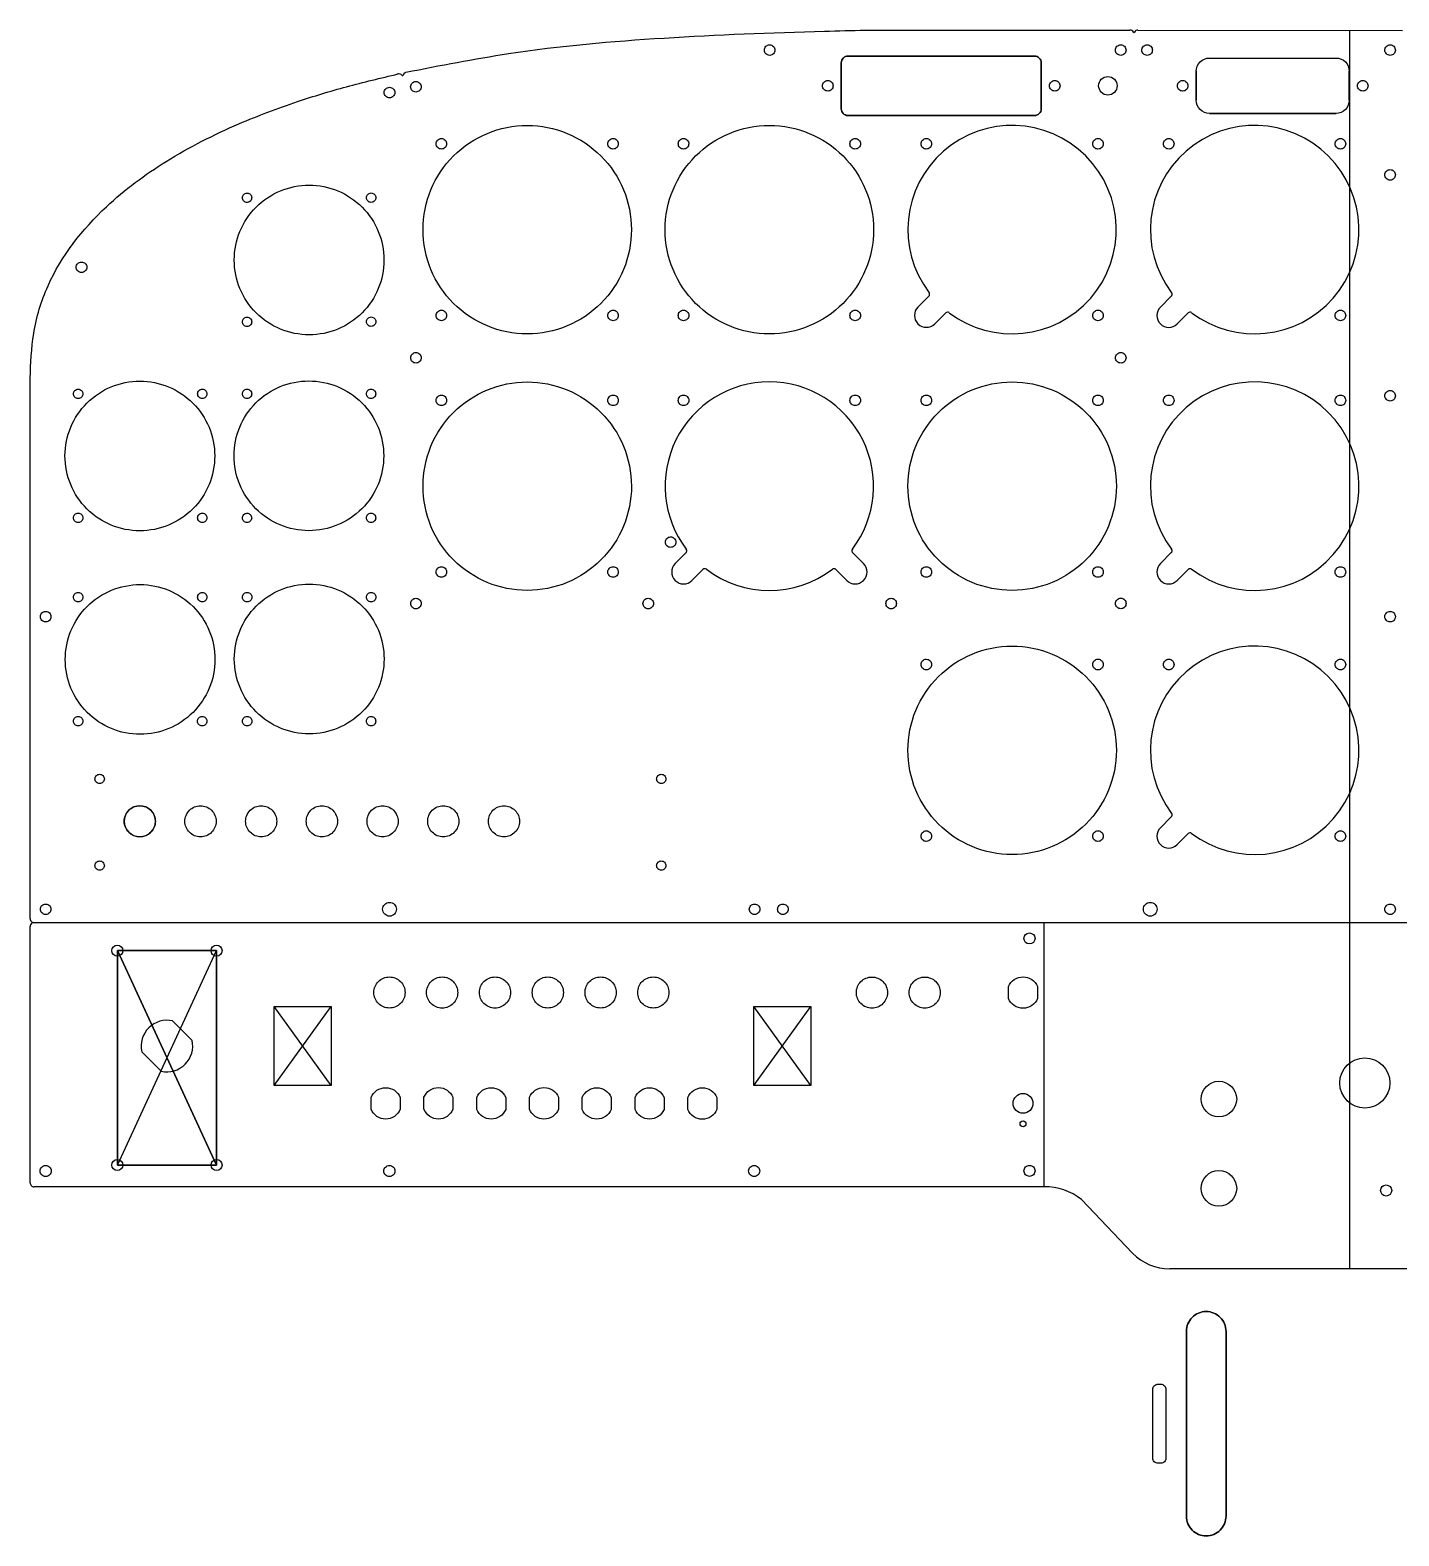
# Model space of a CAD drawing. Header units: inches. Extents: x -14 to 626, y -7 to 348.
# Drawn here: x 586.87 to 607.29, y 325.27 to 347.73 of the extents above; entities that cross this region are included whole.
import ezdxf

# ---------------------------------------------------------------- set-up
doc = ezdxf.new("R2010")
doc.units = ezdxf.units.IN
doc.layers.get('0').update_dxf_attribs({"linetype": 'CONTINUOUS'})

msp = doc.modelspace()

# ---------------------------------------------------------------- linework, layer by layer
for p, q in [((599.328, 347.73), (603.277, 347.73)), ((599.328, 347.73), (603.277, 347.73)), ((603.396, 347.73), (607.341, 347.726)), ((603.396, 347.73), (607.341, 347.726)), ((606.554, 347.727), (606.554, 329.25)), ((606.554, 347.727), (606.554, 329.25)), ((604.265, 347.116), (604.265, 346.683)), ((604.265, 347.116), (604.265, 346.683)), ((606.548, 346.683), (606.548, 347.116)), ((606.548, 346.683), (606.548, 347.116)), ((604.462, 346.486), (606.352, 346.486)), ((604.462, 346.486), (606.352, 346.486)), ((600.114, 343.598), (600.277, 343.761)), ((600.114, 343.598), (600.277, 343.761)), ((603.731, 343.598), (603.894, 343.761)), ((603.731, 343.598), (603.894, 343.761)), ((600.364, 343.347), (600.528, 343.511)), ((600.364, 343.347), (600.528, 343.511)), ((603.982, 343.347), (604.145, 343.511)), ((603.982, 343.347), (604.145, 343.511)), ((586.869, 334.475), (586.869, 342.536)), ((586.869, 334.475), (586.869, 342.536)), ((596.492, 339.77), (596.655, 339.934)), ((596.492, 339.77), (596.655, 339.934)), ((599.303, 339.77), (599.139, 339.934)), ((599.303, 339.77), (599.139, 339.934)), ((603.731, 339.77), (603.894, 339.934)), ((603.731, 339.77), (603.894, 339.934)), ((596.742, 339.52), (596.906, 339.683)), ((596.742, 339.52), (596.906, 339.683)), ((599.052, 339.52), (598.889, 339.683)), ((599.052, 339.52), (598.889, 339.683)), ((603.982, 339.52), (604.145, 339.683)), ((603.982, 339.52), (604.145, 339.683)), ((603.731, 335.83), (603.894, 335.993)), ((603.731, 335.83), (603.894, 335.993)), ((603.982, 335.579), (604.145, 335.742)), ((603.982, 335.579), (604.145, 335.742)), ((586.869, 330.533), (586.869, 334.356)), ((586.869, 330.533), (586.869, 334.356)), ((586.9, 334.415), (626.207, 334.415)), ((586.9, 334.415), (626.207, 334.415)), ((601.996, 330.474), (601.996, 334.415)), ((601.996, 330.474), (601.996, 334.415)), ((588.171, 330.797), (589.65, 333.997)), ((589.65, 330.797), (588.171, 333.997)), ((588.171, 330.797), (588.171, 333.997)), ((588.171, 333.997), (589.65, 333.997)), ((589.65, 333.997), (589.65, 330.797)), ((591.361, 331.986), (590.511, 333.161)), ((590.511, 333.161), (591.361, 333.161)), ((590.511, 331.986), (590.511, 333.161)), ((590.511, 331.986), (591.361, 333.161)), ((590.511, 331.986), (590.511, 333.161)), ((590.511, 333.161), (591.361, 333.161)), ((591.361, 331.986), (590.511, 333.161)), ((590.511, 331.986), (591.361, 333.161)), ((591.361, 333.161), (591.361, 331.986)), ((591.361, 333.161), (591.361, 331.986)), ((597.668, 331.986), (597.668, 333.161)), ((597.668, 331.986), (598.518, 333.161)), ((597.668, 333.161), (598.518, 333.161)), ((598.518, 331.986), (597.668, 333.161)), ((597.668, 331.986), (598.518, 333.161)), ((597.668, 333.161), (598.518, 333.161)), ((598.518, 331.986), (597.668, 333.161)), ((597.668, 331.986), (597.668, 333.161)), ((598.518, 333.161), (598.518, 331.986)), ((598.518, 333.161), (598.518, 331.986)), ((589.285, 332.658), (588.995, 332.948)), ((589.285, 332.658), (588.995, 332.948)), ((588.536, 332.488), (588.825, 332.199)), ((588.536, 332.488), (588.825, 332.199)), ((591.361, 331.986), (590.511, 331.986)), ((591.361, 331.986), (590.511, 331.986)), ((598.518, 331.986), (597.668, 331.986)), ((598.518, 331.986), (597.668, 331.986)), ((589.65, 330.797), (588.171, 330.797)), ((601.996, 330.474), (586.928, 330.474)), ((601.996, 330.474), (586.928, 330.474)), ((603.315, 329.481), (602.552, 330.283)), ((603.315, 329.481), (602.552, 330.283)), ((609.236, 329.25), (603.872, 329.25)), ((609.236, 329.25), (603.872, 329.25)), ((604.119, 328.316), (604.119, 325.56)), ((604.119, 328.316), (604.119, 325.56)), ((604.71, 325.56), (604.71, 328.316)), ((604.71, 325.56), (604.71, 328.316))]:
    msp.add_line(p, q)
for points in [[(597.98, 347.432, -0.414214), (597.902, 347.353, -0.414214), (597.823, 347.432, -0.414214), (597.902, 347.511, -0.414214)], [(597.823, 347.432, -0.414214), (597.902, 347.511, -0.414214), (597.98, 347.432, -0.414214), (597.902, 347.353, -0.414214)], [(601.854, 347.342), (599.07, 347.342, 0.414214), (598.971, 347.243), (598.971, 346.556, 0.414214), (599.07, 346.456), (601.854, 346.456, 0.414214), (601.953, 346.556), (601.953, 347.243, 0.414214)], [(601.854, 347.342, -0.414214), (601.953, 347.243), (601.953, 346.556, -0.414214), (601.854, 346.456), (599.07, 346.456, -0.414214), (598.971, 346.556), (598.971, 347.243, -0.414214), (599.07, 347.342)], [(603.139, 347.511, -0.414214), (603.218, 347.432, -0.414214), (603.139, 347.353, -0.414214), (603.06, 347.432, -0.414214)], [(603.139, 347.511, -0.414214), (603.218, 347.432, -0.414214), (603.139, 347.353, -0.414214), (603.06, 347.432, -0.414214)], [(603.612, 347.432, -0.414214), (603.533, 347.353, -0.414214), (603.454, 347.432, -0.414214), (603.533, 347.511, -0.414214)], [(603.533, 347.353, -0.414214), (603.454, 347.432, -0.414214), (603.533, 347.511, -0.414214), (603.612, 347.432, -0.414214)], [(606.352, 347.313, -0.414214), (606.548, 347.116), (606.548, 346.683, -0.414214), (606.352, 346.486), (604.462, 346.486, -0.414214), (604.265, 346.683), (604.265, 347.116, -0.414214), (604.462, 347.313)], [(604.265, 346.683), (604.265, 347.116, -0.414214), (604.462, 347.313), (606.352, 347.313, -0.414214), (606.548, 347.116), (606.548, 346.683, -0.414214), (606.352, 346.486), (604.462, 346.486, -0.414214)], [(607.237, 347.432, -0.414214), (607.158, 347.353, -0.414214), (607.08, 347.432, -0.414214), (607.158, 347.511, -0.414214)], [(607.237, 347.432, -0.414214), (607.158, 347.353, -0.414214), (607.08, 347.432, -0.414214), (607.158, 347.511, -0.414214)], [(592.23, 346.719, -0.414214), (592.151, 346.798, -0.414214), (592.23, 346.877, -0.414214), (592.309, 346.798, -0.414214)], [(592.23, 346.719, -0.414214), (592.151, 346.798, -0.414214), (592.23, 346.877, -0.414214), (592.309, 346.798, -0.414214)], [(592.309, 346.798, -0.414214), (592.23, 346.719, -0.414214), (592.151, 346.798, -0.414214), (592.23, 346.877, -0.414214)], [(592.23, 346.877, -0.414214), (592.309, 346.798, -0.414214), (592.23, 346.719, -0.414214), (592.151, 346.798, -0.414214)], [(592.624, 346.963, -0.414214), (592.703, 346.884, -0.414214), (592.624, 346.806, -0.414214), (592.545, 346.884, -0.414214)], [(592.624, 346.806, -0.414214), (592.545, 346.884, -0.414214), (592.624, 346.963, -0.414214), (592.703, 346.884, -0.414214)], [(598.691, 346.899, -0.414214), (598.769, 346.978, -0.414214), (598.848, 346.899, -0.414214), (598.769, 346.82, -0.414214)], [(598.769, 346.978, -0.414214), (598.848, 346.899, -0.414214), (598.769, 346.82, -0.414214), (598.691, 346.899, -0.414214)], [(602.155, 346.978, -0.414214), (602.234, 346.899, -0.414214), (602.155, 346.82, -0.414214), (602.076, 346.899, -0.414214)], [(602.234, 346.899, -0.414214), (602.155, 346.82, -0.414214), (602.076, 346.899, -0.414214), (602.155, 346.978, -0.414214)], [(602.81, 346.899, -0.414214), (602.947, 347.037, -0.414214), (603.085, 346.899, -0.414214), (602.947, 346.761, -0.414214)], [(602.947, 346.761, -0.414214), (602.81, 346.899, -0.414214), (602.947, 347.037, -0.414214), (603.085, 346.899, -0.414214)], [(604.063, 346.978, -0.414214), (604.142, 346.899, -0.414214), (604.063, 346.82, -0.414214), (603.984, 346.899, -0.414214)], [(604.142, 346.899, -0.414214), (604.063, 346.82, -0.414214), (603.984, 346.899, -0.414214), (604.063, 346.978, -0.414214)], [(606.829, 346.899, -0.414214), (606.75, 346.82, -0.414214), (606.671, 346.899, -0.414214), (606.75, 346.978, -0.414214)], [(606.75, 346.82, -0.414214), (606.671, 346.899, -0.414214), (606.75, 346.978, -0.414214), (606.829, 346.899, -0.414214)], [(594.285, 343.198, -0.414214), (592.73, 344.753, -0.414214), (594.285, 346.308, -0.414214), (595.84, 344.753, -0.414214)], [(599.452, 344.753, -0.414214), (597.897, 343.198, -0.414214), (596.342, 344.753, -0.414214), (597.897, 346.308, -0.414214)], [(599.452, 344.753, -0.414214), (597.897, 343.198, -0.414214), (596.342, 344.753, -0.414214), (597.897, 346.308, -0.414214)], [(593.004, 346.112, -0.414214), (593.083, 346.033, -0.414214), (593.004, 345.955, -0.414214), (592.926, 346.033, -0.414214)], [(593.004, 346.112, -0.414214), (593.083, 346.033, -0.414214), (593.004, 345.955, -0.414214), (592.926, 346.033, -0.414214)], [(595.566, 345.955, -0.414214), (595.487, 346.033, -0.414214), (595.566, 346.112, -0.414214), (595.644, 346.033, -0.414214)], [(595.644, 346.033, -0.414214), (595.566, 345.955, -0.414214), (595.487, 346.033, -0.414214), (595.566, 346.112, -0.414214)], [(596.616, 346.112, -0.414214), (596.695, 346.033, -0.414214), (596.616, 345.955, -0.414214), (596.538, 346.033, -0.414214)], [(596.695, 346.033, -0.414214), (596.616, 345.955, -0.414214), (596.538, 346.033, -0.414214), (596.616, 346.112, -0.414214)], [(599.178, 345.955, -0.414214), (599.099, 346.033, -0.414214), (599.178, 346.112, -0.414214), (599.257, 346.033, -0.414214)], [(599.178, 346.112, -0.414214), (599.257, 346.033, -0.414214), (599.178, 345.955, -0.414214), (599.099, 346.033, -0.414214)], [(600.239, 345.955, -0.414214), (600.16, 346.033, -0.414214), (600.239, 346.112, -0.414214), (600.317, 346.033, -0.414214)], [(600.239, 345.955, -0.414214), (600.16, 346.033, -0.414214), (600.239, 346.112, -0.414214), (600.317, 346.033, -0.414214)], [(602.879, 346.033, -0.414214), (602.8, 345.955, -0.414214), (602.721, 346.033, -0.414214), (602.8, 346.112, -0.414214)], [(602.8, 345.955, -0.414214), (602.721, 346.033, -0.414214), (602.8, 346.112, -0.414214), (602.879, 346.033, -0.414214)], [(603.777, 346.033, -0.414214), (603.856, 346.112, -0.414214), (603.935, 346.033, -0.414214), (603.856, 345.955, -0.414214)], [(603.935, 346.033, -0.414214), (603.856, 345.955, -0.414214), (603.777, 346.033, -0.414214), (603.856, 346.112, -0.414214)], [(606.339, 346.033, -0.414214), (606.417, 346.112, -0.414214), (606.496, 346.033, -0.414214), (606.417, 345.955, -0.414214)], [(606.417, 345.955, -0.414214), (606.339, 346.033, -0.414214), (606.417, 346.112, -0.414214), (606.496, 346.033, -0.414214)], [(607.158, 345.649, -0.414214), (607.237, 345.57, -0.414214), (607.158, 345.491, -0.414214), (607.08, 345.57, -0.414214)], [(607.158, 345.491, -0.414214), (607.08, 345.57, -0.414214), (607.158, 345.649, -0.414214), (607.237, 345.57, -0.414214)], [(591.031, 343.184, -0.414214), (589.914, 344.3, -0.414214), (591.031, 345.417, -0.414214), (592.148, 344.3, -0.414214)], [(592.148, 344.3, -0.414214), (591.031, 343.184, -0.414214), (589.914, 344.3, -0.414214), (591.031, 345.417, -0.414214)], [(590.175, 345.229, -0.414214), (590.106, 345.159, -0.414214), (590.036, 345.229, -0.414214), (590.106, 345.299, -0.414214)], [(590.106, 345.159, -0.414214), (590.036, 345.229, -0.414214), (590.106, 345.299, -0.414214), (590.175, 345.229, -0.414214)], [(591.956, 345.3, -0.414214), (592.026, 345.23, -0.414214), (591.956, 345.16, -0.414214), (591.886, 345.23, -0.414214)], [(591.956, 345.3, -0.414214), (592.026, 345.23, -0.414214), (591.956, 345.16, -0.414214), (591.886, 345.23, -0.414214)], [(587.635, 344.27, -0.414214), (587.714, 344.192, -0.414214), (587.635, 344.113, -0.414214), (587.556, 344.192, -0.414214)], [(587.635, 344.27, -0.414214), (587.714, 344.192, -0.414214), (587.635, 344.113, -0.414214), (587.556, 344.192, -0.414214)], [(593.004, 343.394, -0.414214), (592.926, 343.473, -0.414214), (593.004, 343.552, -0.414214), (593.083, 343.473, -0.414214)], [(592.926, 343.473, -0.414214), (593.004, 343.552, -0.414214), (593.083, 343.473, -0.414214), (593.004, 343.394, -0.414214)], [(595.487, 343.473, -0.414214), (595.566, 343.552, -0.414214), (595.644, 343.473, -0.414214), (595.566, 343.394, -0.414214)], [(595.487, 343.473, -0.414214), (595.566, 343.552, -0.414214), (595.644, 343.473, -0.414214), (595.566, 343.394, -0.414214)], [(596.616, 343.552, -0.414214), (596.695, 343.473, -0.414214), (596.616, 343.394, -0.414214), (596.538, 343.473, -0.414214)], [(596.538, 343.473, -0.414214), (596.616, 343.552, -0.414214), (596.695, 343.473, -0.414214), (596.616, 343.394, -0.414214)], [(599.178, 343.552, -0.414214), (599.257, 343.473, -0.414214), (599.178, 343.394, -0.414214), (599.099, 343.473, -0.414214)], [(599.257, 343.473, -0.414214), (599.178, 343.394, -0.414214), (599.099, 343.473, -0.414214), (599.178, 343.552, -0.414214)], [(602.8, 343.552, -0.414214), (602.879, 343.473, -0.414214), (602.8, 343.394, -0.414214), (602.721, 343.473, -0.414214)], [(602.721, 343.473, -0.414214), (602.8, 343.552, -0.414214), (602.879, 343.473, -0.414214), (602.8, 343.394, -0.414214)], [(606.417, 343.552, -0.414214), (606.496, 343.473, -0.414214), (606.417, 343.394, -0.414214), (606.338, 343.473, -0.414214)], [(606.417, 343.394, -0.414214), (606.338, 343.473, -0.414214), (606.417, 343.552, -0.414214), (606.496, 343.473, -0.414214)], [(590.175, 343.378, -0.414214), (590.105, 343.308, -0.414214), (590.036, 343.378, -0.414214), (590.105, 343.448, -0.414214)], [(590.105, 343.308, -0.414214), (590.036, 343.378, -0.414214), (590.105, 343.448, -0.414214), (590.175, 343.378, -0.414214)], [(591.886, 343.38, -0.414214), (591.956, 343.45, -0.414214), (592.026, 343.38, -0.414214), (591.956, 343.31, -0.414214)], [(591.956, 343.45, -0.414214), (592.026, 343.38, -0.414214), (591.956, 343.31, -0.414214), (591.886, 343.38, -0.414214)], [(592.546, 342.841, -0.414214), (592.625, 342.92, -0.414214), (592.703, 342.841, -0.414214), (592.625, 342.762, -0.414214)], [(592.625, 342.762, -0.414214), (592.546, 342.841, -0.414214), (592.625, 342.92, -0.414214), (592.703, 342.841, -0.414214)], [(603.061, 342.841, -0.414214), (603.14, 342.92, -0.414214), (603.218, 342.841, -0.414214), (603.14, 342.762, -0.414214)], [(603.14, 342.762, -0.414214), (603.061, 342.841, -0.414214), (603.14, 342.92, -0.414214), (603.218, 342.841, -0.414214)], [(589.623, 341.377, -0.414214), (588.506, 340.26, -0.414214), (587.389, 341.377, -0.414214), (588.506, 342.493, -0.414214)], [(588.506, 340.26, -0.414214), (587.389, 341.377, -0.414214), (588.506, 342.493, -0.414214), (589.623, 341.377, -0.414214)], [(587.656, 342.303, -0.414214), (587.586, 342.233, -0.414214), (587.516, 342.303, -0.414214), (587.586, 342.372, -0.414214)], [(587.586, 342.372, -0.414214), (587.656, 342.303, -0.414214), (587.586, 342.233, -0.414214), (587.516, 342.303, -0.414214)], [(589.507, 342.303, -0.414214), (589.437, 342.233, -0.414214), (589.367, 342.303, -0.414214), (589.437, 342.373, -0.414214)], [(589.437, 342.373, -0.414214), (589.507, 342.303, -0.414214), (589.437, 342.233, -0.414214), (589.367, 342.303, -0.414214)], [(589.911, 341.379, -0.414214), (591.027, 342.496, -0.414214), (592.144, 341.379, -0.414214), (591.027, 340.262, -0.414214)], [(591.027, 340.262, -0.414214), (589.911, 341.379, -0.414214), (591.027, 342.496, -0.414214), (592.144, 341.379, -0.414214)], [(590.035, 342.303, -0.414214), (590.105, 342.373, -0.414214), (590.175, 342.303, -0.414214), (590.105, 342.233, -0.414214)], [(590.105, 342.233, -0.414214), (590.035, 342.303, -0.414214), (590.105, 342.373, -0.414214), (590.175, 342.303, -0.414214)], [(591.955, 342.373, -0.414214), (592.025, 342.303, -0.414214), (591.955, 342.233, -0.414214), (591.885, 342.303, -0.414214)], [(591.955, 342.233, -0.414214), (591.885, 342.303, -0.414214), (591.955, 342.373, -0.414214), (592.025, 342.303, -0.414214)], [(595.84, 340.926, -0.414214), (594.285, 339.37, -0.414214), (592.73, 340.926, -0.414214), (594.285, 342.481, -0.414214)], [(592.73, 340.926, -0.414214), (594.285, 342.481, -0.414214), (595.84, 340.926, -0.414214), (594.285, 339.37, -0.414214)], [(601.519, 342.481, -0.414214), (603.075, 340.926, -0.414214), (601.519, 339.37, -0.414214), (599.964, 340.926, -0.414214)], [(601.519, 342.481, -0.414214), (603.075, 340.926, -0.414214), (601.519, 339.37, -0.414214), (599.964, 340.926, -0.414214)], [(593.004, 342.127, -0.414214), (592.926, 342.206, -0.414214), (593.004, 342.285, -0.414214), (593.083, 342.206, -0.414214)], [(593.083, 342.206, -0.414214), (593.004, 342.127, -0.414214), (592.926, 342.206, -0.414214), (593.004, 342.285, -0.414214)], [(595.566, 342.285, -0.414214), (595.644, 342.206, -0.414214), (595.566, 342.127, -0.414214), (595.487, 342.206, -0.414214)], [(595.644, 342.206, -0.414214), (595.566, 342.127, -0.414214), (595.487, 342.206, -0.414214), (595.566, 342.285, -0.414214)], [(596.617, 342.127, -0.414214), (596.538, 342.206, -0.414214), (596.617, 342.285, -0.414214), (596.695, 342.206, -0.414214)], [(596.617, 342.285, -0.414214), (596.695, 342.206, -0.414214), (596.617, 342.127, -0.414214), (596.538, 342.206, -0.414214)], [(599.257, 342.206, -0.414214), (599.178, 342.127, -0.414214), (599.099, 342.206, -0.414214), (599.178, 342.285, -0.414214)], [(599.099, 342.206, -0.414214), (599.178, 342.285, -0.414214), (599.257, 342.206, -0.414214), (599.178, 342.127, -0.414214)], [(600.16, 342.206, -0.414214), (600.239, 342.285, -0.414214), (600.317, 342.206, -0.414214), (600.239, 342.127, -0.414214)], [(600.239, 342.285, -0.414214), (600.317, 342.206, -0.414214), (600.239, 342.127, -0.414214), (600.16, 342.206, -0.414214)], [(602.879, 342.206, -0.414214), (602.8, 342.127, -0.414214), (602.721, 342.206, -0.414214), (602.8, 342.285, -0.414214)], [(602.721, 342.206, -0.414214), (602.8, 342.285, -0.414214), (602.879, 342.206, -0.414214), (602.8, 342.127, -0.414214)], [(603.935, 342.206, -0.414214), (603.856, 342.127, -0.414214), (603.777, 342.206, -0.414214), (603.856, 342.285, -0.414214)], [(603.777, 342.206, -0.414214), (603.856, 342.285, -0.414214), (603.935, 342.206, -0.414214), (603.856, 342.127, -0.414214)], [(606.417, 342.127, -0.414214), (606.339, 342.206, -0.414214), (606.417, 342.285, -0.414214), (606.496, 342.206, -0.414214)], [(606.417, 342.127, -0.414214), (606.339, 342.206, -0.414214), (606.417, 342.285, -0.414214), (606.496, 342.206, -0.414214)], [(607.158, 342.196, -0.414214), (607.08, 342.275, -0.414214), (607.158, 342.353, -0.414214), (607.237, 342.275, -0.414214)], [(607.158, 342.353, -0.414214), (607.237, 342.275, -0.414214), (607.158, 342.196, -0.414214), (607.08, 342.275, -0.414214)], [(587.586, 340.383, -0.414214), (587.516, 340.453, -0.414214), (587.586, 340.523, -0.414214), (587.656, 340.453, -0.414214)], [(587.586, 340.523, -0.414214), (587.656, 340.453, -0.414214), (587.586, 340.383, -0.414214), (587.516, 340.453, -0.414214)], [(589.367, 340.453, -0.414214), (589.437, 340.523, -0.414214), (589.507, 340.453, -0.414214), (589.437, 340.383, -0.414214)], [(589.367, 340.453, -0.414214), (589.437, 340.523, -0.414214), (589.507, 340.453, -0.414214), (589.437, 340.383, -0.414214)], [(590.035, 340.452, -0.414214), (590.104, 340.522, -0.414214), (590.174, 340.452, -0.414214), (590.104, 340.382, -0.414214)], [(590.104, 340.382, -0.414214), (590.035, 340.452, -0.414214), (590.104, 340.522, -0.414214), (590.174, 340.452, -0.414214)], [(592.025, 340.453, -0.414214), (591.955, 340.383, -0.414214), (591.885, 340.453, -0.414214), (591.955, 340.523, -0.414214)], [(592.025, 340.453, -0.414214), (591.955, 340.383, -0.414214), (591.885, 340.453, -0.414214), (591.955, 340.523, -0.414214)], [(596.424, 340.012, -0.414214), (596.346, 340.091, -0.414214), (596.424, 340.169, -0.414214), (596.503, 340.091, -0.414214)], [(596.503, 340.091, -0.414214), (596.424, 340.012, -0.414214), (596.346, 340.091, -0.414214), (596.424, 340.169, -0.414214)], [(592.926, 339.645, -0.414214), (593.004, 339.724, -0.414214), (593.083, 339.645, -0.414214), (593.004, 339.567, -0.414214)], [(593.004, 339.724, -0.414214), (593.083, 339.645, -0.414214), (593.004, 339.567, -0.414214), (592.926, 339.645, -0.414214)], [(595.566, 339.567, -0.414214), (595.487, 339.645, -0.414214), (595.566, 339.724, -0.414214), (595.644, 339.645, -0.414214)], [(595.487, 339.645, -0.414214), (595.566, 339.724, -0.414214), (595.644, 339.645, -0.414214), (595.566, 339.567, -0.414214)], [(600.317, 339.645, -0.414214), (600.239, 339.567, -0.414214), (600.16, 339.645, -0.414214), (600.239, 339.724, -0.414214)], [(600.16, 339.645, -0.414214), (600.239, 339.724, -0.414214), (600.317, 339.645, -0.414214), (600.239, 339.567, -0.414214)], [(602.8, 339.567, -0.414214), (602.721, 339.645, -0.414214), (602.8, 339.724, -0.414214), (602.879, 339.645, -0.414214)], [(602.721, 339.645, -0.414214), (602.8, 339.724, -0.414214), (602.879, 339.645, -0.414214), (602.8, 339.567, -0.414214)], [(606.338, 339.645, -0.414214), (606.417, 339.724, -0.414214), (606.496, 339.645, -0.414214), (606.417, 339.567, -0.414214)], [(606.417, 339.567, -0.414214), (606.338, 339.645, -0.414214), (606.417, 339.724, -0.414214), (606.496, 339.645, -0.414214)], [(589.626, 338.341, -0.414214), (588.509, 337.224, -0.414214), (587.393, 338.341, -0.414214), (588.509, 339.458, -0.414214)], [(588.509, 337.224, -0.414214), (587.393, 338.341, -0.414214), (588.509, 339.458, -0.414214), (589.626, 338.341, -0.414214)], [(591.032, 339.465, -0.414214), (592.149, 338.348, -0.414214), (591.032, 337.231, -0.414214), (589.915, 338.348, -0.414214)], [(592.149, 338.348, -0.414214), (591.032, 337.231, -0.414214), (589.915, 338.348, -0.414214), (591.032, 339.465, -0.414214)], [(587.656, 339.27, -0.414214), (587.586, 339.2, -0.414214), (587.516, 339.27, -0.414214), (587.586, 339.34, -0.414214)], [(587.586, 339.2, -0.414214), (587.516, 339.27, -0.414214), (587.586, 339.34, -0.414214), (587.656, 339.27, -0.414214)], [(589.367, 339.27, -0.414214), (589.437, 339.34, -0.414214), (589.507, 339.27, -0.414214), (589.437, 339.2, -0.414214)], [(589.367, 339.27, -0.414214), (589.437, 339.34, -0.414214), (589.507, 339.27, -0.414214), (589.437, 339.2, -0.414214)], [(590.106, 339.199, -0.414214), (590.036, 339.269, -0.414214), (590.106, 339.339, -0.414214), (590.176, 339.269, -0.414214)], [(590.106, 339.199, -0.414214), (590.036, 339.269, -0.414214), (590.106, 339.339, -0.414214), (590.176, 339.269, -0.414214)], [(591.886, 339.27, -0.414214), (591.956, 339.34, -0.414214), (592.026, 339.27, -0.414214), (591.956, 339.2, -0.414214)], [(592.026, 339.27, -0.414214), (591.956, 339.2, -0.414214), (591.886, 339.27, -0.414214), (591.956, 339.34, -0.414214)], [(592.546, 339.175, -0.414214), (592.625, 339.254, -0.414214), (592.703, 339.175, -0.414214), (592.625, 339.096, -0.414214)], [(592.625, 339.096, -0.414214), (592.546, 339.175, -0.414214), (592.625, 339.254, -0.414214), (592.703, 339.175, -0.414214)], [(596.09, 339.254, -0.414214), (596.169, 339.175, -0.414214), (596.09, 339.096, -0.414214), (596.012, 339.175, -0.414214)], [(596.09, 339.096, -0.414214), (596.012, 339.175, -0.414214), (596.09, 339.254, -0.414214), (596.169, 339.175, -0.414214)], [(599.714, 339.096, -0.414214), (599.636, 339.175, -0.414214), (599.714, 339.254, -0.414214), (599.793, 339.175, -0.414214)], [(599.714, 339.096, -0.414214), (599.636, 339.175, -0.414214), (599.714, 339.254, -0.414214), (599.793, 339.175, -0.414214)], [(603.14, 339.097, -0.414214), (603.061, 339.176, -0.414214), (603.14, 339.255, -0.414214), (603.219, 339.176, -0.414214)], [(603.219, 339.176, -0.414214), (603.14, 339.097, -0.414214), (603.061, 339.176, -0.414214), (603.14, 339.255, -0.414214)], [(587.022, 338.979, -0.414214), (587.101, 339.058, -0.414214), (587.18, 338.979, -0.414214), (587.101, 338.901, -0.414214)], [(587.18, 338.979, -0.414214), (587.101, 338.901, -0.414214), (587.022, 338.979, -0.414214), (587.101, 339.058, -0.414214)], [(607.08, 338.979, -0.414214), (607.158, 339.058, -0.414214), (607.237, 338.979, -0.414214), (607.158, 338.901, -0.414214)], [(607.158, 339.058, -0.414214), (607.237, 338.979, -0.414214), (607.158, 338.901, -0.414214), (607.08, 338.979, -0.414214)], [(601.519, 338.54, -0.414214), (603.075, 336.985, -0.414214), (601.519, 335.43, -0.414214), (599.964, 336.985, -0.414214)], [(603.075, 336.985, -0.414214), (601.519, 335.43, -0.414214), (599.964, 336.985, -0.414214), (601.519, 338.54, -0.414214)], [(600.317, 338.265, -0.414214), (600.239, 338.186, -0.414214), (600.16, 338.265, -0.414214), (600.239, 338.344, -0.414214)], [(600.239, 338.186, -0.414214), (600.16, 338.265, -0.414214), (600.239, 338.344, -0.414214), (600.317, 338.265, -0.414214)], [(602.879, 338.265, -0.414214), (602.8, 338.186, -0.414214), (602.721, 338.265, -0.414214), (602.8, 338.344, -0.414214)], [(602.879, 338.265, -0.414214), (602.8, 338.186, -0.414214), (602.721, 338.265, -0.414214), (602.8, 338.344, -0.414214)], [(603.935, 338.265, -0.414214), (603.856, 338.186, -0.414214), (603.777, 338.265, -0.414214), (603.856, 338.344, -0.414214)], [(603.856, 338.186, -0.414214), (603.777, 338.265, -0.414214), (603.856, 338.344, -0.414214), (603.935, 338.265, -0.414214)], [(606.496, 338.265, -0.414214), (606.417, 338.186, -0.414214), (606.338, 338.265, -0.414214), (606.417, 338.344, -0.414214)], [(606.417, 338.186, -0.414214), (606.338, 338.265, -0.414214), (606.417, 338.344, -0.414214), (606.496, 338.265, -0.414214)], [(587.585, 337.489, -0.414214), (587.655, 337.42, -0.414214), (587.585, 337.35, -0.414214), (587.516, 337.42, -0.414214)], [(587.655, 337.42, -0.414214), (587.585, 337.35, -0.414214), (587.516, 337.42, -0.414214), (587.585, 337.489, -0.414214)], [(589.436, 337.489, -0.414214), (589.506, 337.419, -0.414214), (589.436, 337.349, -0.414214), (589.366, 337.419, -0.414214)], [(589.506, 337.419, -0.414214), (589.436, 337.349, -0.414214), (589.366, 337.419, -0.414214), (589.436, 337.489, -0.414214)], [(590.176, 337.419, -0.414214), (590.106, 337.35, -0.414214), (590.036, 337.419, -0.414214), (590.106, 337.489, -0.414214)], [(590.176, 337.419, -0.414214), (590.106, 337.35, -0.414214), (590.036, 337.419, -0.414214), (590.106, 337.489, -0.414214)], [(591.956, 337.35, -0.414214), (591.886, 337.42, -0.414214), (591.956, 337.49, -0.414214), (592.025, 337.42, -0.414214)], [(591.956, 337.49, -0.414214), (592.025, 337.42, -0.414214), (591.956, 337.35, -0.414214), (591.886, 337.42, -0.414214)], [(587.836, 336.558, -0.414214), (587.906, 336.628, -0.414214), (587.976, 336.558, -0.414214), (587.906, 336.488, -0.414214)], [(587.976, 336.558, -0.414214), (587.906, 336.488, -0.414214), (587.836, 336.558, -0.414214), (587.906, 336.628, -0.414214)], [(596.285, 336.628, -0.414214), (596.355, 336.558, -0.414214), (596.285, 336.488, -0.414214), (596.215, 336.558, -0.414214)], [(596.285, 336.488, -0.414214), (596.215, 336.558, -0.414214), (596.285, 336.628, -0.414214), (596.355, 336.558, -0.414214)], [(588.505, 336.158, -0.414214), (588.737, 335.926, -0.414214), (588.505, 335.694, -0.414214), (588.273, 335.926, -0.414214)], [(588.273, 335.926, -0.414214), (588.505, 336.158, -0.414214), (588.737, 335.926, -0.414214), (588.505, 335.694, -0.414214)], [(589.41, 335.694, -0.414214), (589.178, 335.926, -0.414214), (589.41, 336.158, -0.414214), (589.643, 335.926, -0.414214)], [(589.41, 335.694, -0.414214), (589.178, 335.926, -0.414214), (589.41, 336.158, -0.414214), (589.643, 335.926, -0.414214)], [(590.548, 335.926, -0.414214), (590.316, 335.694, -0.414214), (590.084, 335.926, -0.414214), (590.316, 336.158, -0.414214)], [(590.316, 335.694, -0.414214), (590.084, 335.926, -0.414214), (590.316, 336.158, -0.414214), (590.548, 335.926, -0.414214)], [(591.454, 335.926, -0.414214), (591.221, 335.694, -0.414214), (590.989, 335.926, -0.414214), (591.221, 336.158, -0.414214)], [(591.221, 335.694, -0.414214), (590.989, 335.926, -0.414214), (591.221, 336.158, -0.414214), (591.454, 335.926, -0.414214)], [(592.127, 335.694, -0.414214), (591.895, 335.926, -0.414214), (592.127, 336.158, -0.414214), (592.359, 335.926, -0.414214)], [(591.895, 335.926, -0.414214), (592.127, 336.158, -0.414214), (592.359, 335.926, -0.414214), (592.127, 335.694, -0.414214)], [(593.032, 336.158, -0.414214), (593.265, 335.926, -0.414214), (593.032, 335.694, -0.414214), (592.8, 335.926, -0.414214)], [(592.8, 335.926, -0.414214), (593.032, 336.158, -0.414214), (593.265, 335.926, -0.414214), (593.032, 335.694, -0.414214)], [(593.938, 336.158, -0.414214), (594.17, 335.926, -0.414214), (593.938, 335.694, -0.414214), (593.706, 335.926, -0.414214)], [(593.706, 335.926, -0.414214), (593.938, 336.158, -0.414214), (594.17, 335.926, -0.414214), (593.938, 335.694, -0.414214)], [(600.317, 335.705, -0.414214), (600.239, 335.626, -0.414214), (600.16, 335.705, -0.414214), (600.239, 335.783, -0.414214)], [(600.239, 335.626, -0.414214), (600.16, 335.705, -0.414214), (600.239, 335.783, -0.414214), (600.317, 335.705, -0.414214)], [(602.8, 335.783, -0.414214), (602.879, 335.705, -0.414214), (602.8, 335.626, -0.414214), (602.721, 335.705, -0.414214)], [(602.879, 335.705, -0.414214), (602.8, 335.626, -0.414214), (602.721, 335.705, -0.414214), (602.8, 335.783, -0.414214)], [(606.338, 335.705, -0.414214), (606.417, 335.783, -0.414214), (606.496, 335.705, -0.414214), (606.417, 335.626, -0.414214)], [(606.417, 335.783, -0.414214), (606.496, 335.705, -0.414214), (606.417, 335.626, -0.414214), (606.338, 335.705, -0.414214)], [(587.976, 335.265, -0.414214), (587.906, 335.195, -0.414214), (587.836, 335.265, -0.414214), (587.906, 335.335, -0.414214)], [(587.976, 335.265, -0.414214), (587.906, 335.195, -0.414214), (587.836, 335.265, -0.414214), (587.906, 335.335, -0.414214)], [(596.285, 335.335, -0.414214), (596.355, 335.265, -0.414214), (596.285, 335.195, -0.414214), (596.215, 335.265, -0.414214)], [(596.285, 335.195, -0.414214), (596.215, 335.265, -0.414214), (596.285, 335.335, -0.414214), (596.355, 335.265, -0.414214)], [(587.022, 334.614, -0.414214), (587.101, 334.692, -0.414214), (587.18, 334.614, -0.414214), (587.101, 334.535, -0.414214)], [(587.101, 334.535, -0.414214), (587.022, 334.614, -0.414214), (587.101, 334.692, -0.414214), (587.18, 334.614, -0.414214)], [(592.128, 334.614, -0.414214), (592.231, 334.716, -0.414214), (592.333, 334.614, -0.414214), (592.231, 334.511, -0.414214)], [(592.231, 334.716, -0.414214), (592.333, 334.614, -0.414214), (592.231, 334.511, -0.414214), (592.128, 334.614, -0.414214)], [(597.598, 334.614, -0.414214), (597.676, 334.692, -0.414214), (597.755, 334.614, -0.414214), (597.676, 334.535, -0.414214)], [(597.598, 334.614, -0.414214), (597.676, 334.692, -0.414214), (597.755, 334.614, -0.414214), (597.676, 334.535, -0.414214)], [(598.098, 334.535, -0.414214), (598.02, 334.614, -0.414214), (598.098, 334.692, -0.414214), (598.177, 334.614, -0.414214)], [(598.098, 334.692, -0.414214), (598.177, 334.614, -0.414214), (598.098, 334.535, -0.414214), (598.02, 334.614, -0.414214)], [(603.477, 334.614, -0.414214), (603.579, 334.716, -0.414214), (603.682, 334.614, -0.414214), (603.579, 334.511, -0.414214)], [(603.579, 334.716, -0.414214), (603.682, 334.614, -0.414214), (603.579, 334.511, -0.414214), (603.477, 334.614, -0.414214)], [(607.08, 334.614, -0.414214), (607.158, 334.692, -0.414214), (607.237, 334.614, -0.414214), (607.158, 334.535, -0.414214)], [(607.237, 334.614, -0.414214), (607.158, 334.535, -0.414214), (607.08, 334.614, -0.414214), (607.158, 334.692, -0.414214)], [(592.462, 333.372, -0.414214), (592.229, 333.14, -0.414214), (591.997, 333.372, -0.414214), (592.229, 333.604, -0.414214)], [(591.997, 333.372, -0.414214), (592.229, 333.604, -0.414214), (592.462, 333.372, -0.414214), (592.229, 333.14, -0.414214)], [(593.248, 333.371, -0.414214), (593.016, 333.139, -0.414214), (592.783, 333.371, -0.414214), (593.016, 333.604, -0.414214)], [(593.248, 333.371, -0.414214), (593.016, 333.139, -0.414214), (592.783, 333.371, -0.414214), (593.016, 333.604, -0.414214)], [(593.572, 333.372, -0.414214), (593.804, 333.604, -0.414214), (594.036, 333.372, -0.414214), (593.804, 333.139, -0.414214)], [(593.804, 333.604, -0.414214), (594.036, 333.372, -0.414214), (593.804, 333.139, -0.414214), (593.572, 333.372, -0.414214)], [(594.592, 333.14, -0.414214), (594.36, 333.372, -0.414214), (594.592, 333.604, -0.414214), (594.824, 333.372, -0.414214)], [(594.36, 333.372, -0.414214), (594.592, 333.604, -0.414214), (594.824, 333.372, -0.414214), (594.592, 333.14, -0.414214)], [(595.38, 333.604, -0.414214), (595.612, 333.372, -0.414214), (595.38, 333.14, -0.414214), (595.147, 333.372, -0.414214)], [(595.38, 333.14, -0.414214), (595.147, 333.372, -0.414214), (595.38, 333.604, -0.414214), (595.612, 333.372, -0.414214)], [(596.398, 333.372, -0.414214), (596.166, 333.14, -0.414214), (595.933, 333.372, -0.414214), (596.166, 333.604, -0.414214)], [(596.166, 333.604, -0.414214), (596.398, 333.372, -0.414214), (596.166, 333.14, -0.414214), (595.933, 333.372, -0.414214)], [(599.427, 333.603, -0.414214), (599.66, 333.37, -0.414214), (599.427, 333.138, -0.414214), (599.195, 333.37, -0.414214)], [(599.195, 333.37, -0.414214), (599.427, 333.603, -0.414214), (599.66, 333.37, -0.414214), (599.427, 333.138, -0.414214)], [(599.983, 333.371, -0.414214), (600.215, 333.603, -0.414214), (600.447, 333.371, -0.414214), (600.215, 333.138, -0.414214)], [(600.215, 333.603, -0.414214), (600.447, 333.371, -0.414214), (600.215, 333.138, -0.414214), (599.983, 333.371, -0.414214)], [(601.898, 333.46), (601.898, 333.281, -0.303697), (601.682, 333.136, -0.303697), (601.465, 333.281), (601.465, 333.46, -0.303697), (601.682, 333.605, -0.303697)], [(601.465, 333.46, -0.303697), (601.682, 333.605, -0.303697), (601.898, 333.46), (601.898, 333.281, -0.303697), (601.682, 333.136, -0.303697), (601.465, 333.281)], [(591.957, 331.807, -0.303697), (592.173, 331.952, -0.303697), (592.39, 331.807), (592.39, 331.629, -0.303697), (592.173, 331.484, -0.303697), (591.957, 331.629)], [(592.173, 331.484, -0.303697), (591.957, 331.629), (591.957, 331.807, -0.303697), (592.173, 331.952, -0.303697), (592.39, 331.807), (592.39, 331.629, -0.303697)], [(592.961, 331.484, -0.303697), (592.744, 331.629), (592.744, 331.808, -0.303697), (592.961, 331.953, -0.303697), (593.177, 331.808), (593.177, 331.629, -0.303697)], [(592.961, 331.484, -0.303697), (592.744, 331.629), (592.744, 331.808, -0.303697), (592.961, 331.953, -0.303697), (593.177, 331.808), (593.177, 331.629, -0.303697)], [(593.748, 331.952, -0.303697), (593.964, 331.807), (593.964, 331.628, -0.303697), (593.748, 331.483, -0.303697), (593.531, 331.628), (593.531, 331.807, -0.303697)], [(593.964, 331.628, -0.303697), (593.748, 331.483, -0.303697), (593.531, 331.628), (593.531, 331.807, -0.303697), (593.748, 331.952, -0.303697), (593.964, 331.807)], [(594.535, 331.484, -0.303697), (594.319, 331.629), (594.319, 331.808, -0.303697), (594.535, 331.953, -0.303697), (594.752, 331.808), (594.752, 331.629, -0.303697)], [(594.752, 331.808), (594.752, 331.629, -0.303697), (594.535, 331.484, -0.303697), (594.319, 331.629), (594.319, 331.808, -0.303697), (594.535, 331.953, -0.303697)], [(595.539, 331.807), (595.539, 331.628, -0.303697), (595.323, 331.483, -0.303697), (595.106, 331.628), (595.106, 331.807, -0.303697), (595.323, 331.951, -0.303697)], [(595.539, 331.807), (595.539, 331.628, -0.303697), (595.323, 331.483, -0.303697), (595.106, 331.628), (595.106, 331.807, -0.303697), (595.323, 331.951, -0.303697)], [(596.11, 331.951, -0.303697), (596.326, 331.807), (596.326, 331.628, -0.303697), (596.11, 331.483, -0.303697), (595.893, 331.628), (595.893, 331.807, -0.303697)], [(596.11, 331.483, -0.303697), (595.893, 331.628), (595.893, 331.807, -0.303697), (596.11, 331.951, -0.303697), (596.326, 331.807), (596.326, 331.628, -0.303697)], [(596.897, 331.95, -0.303697), (597.114, 331.805), (597.114, 331.626, -0.303697), (596.897, 331.481, -0.303697), (596.681, 331.626), (596.681, 331.805, -0.303697)], [(596.897, 331.95, -0.303697), (597.114, 331.805), (597.114, 331.626, -0.303697), (596.897, 331.481, -0.303697), (596.681, 331.626), (596.681, 331.805, -0.303697)], [(601.682, 331.866, -0.414214), (601.829, 331.718, -0.414214), (601.682, 331.57, -0.414214), (601.534, 331.718, -0.414214)], [(601.534, 331.718, -0.414214), (601.682, 331.866, -0.414214), (601.829, 331.718, -0.414214), (601.682, 331.57, -0.414214)], [(601.682, 331.369, -0.414214), (601.638, 331.413, -0.414214), (601.682, 331.457, -0.414214), (601.726, 331.413, -0.414214)], [(601.726, 331.413, -0.414214), (601.682, 331.369, -0.414214), (601.638, 331.413, -0.414214), (601.682, 331.457, -0.414214)], [(587.184, 330.71, -0.414214), (587.101, 330.627, -0.414214), (587.018, 330.71, -0.414214), (587.101, 330.792, -0.414214)], [(587.018, 330.71, -0.414214), (587.101, 330.792, -0.414214), (587.184, 330.71, -0.414214), (587.101, 330.627, -0.414214)], [(592.146, 330.71, -0.414214), (592.229, 330.792, -0.414214), (592.312, 330.71, -0.414214), (592.229, 330.627, -0.414214)], [(592.229, 330.792, -0.414214), (592.312, 330.71, -0.414214), (592.229, 330.627, -0.414214), (592.146, 330.71, -0.414214)], [(597.754, 330.71, -0.414214), (597.671, 330.627, -0.414214), (597.588, 330.71, -0.414214), (597.671, 330.792, -0.414214)], [(597.754, 330.71, -0.414214), (597.671, 330.627, -0.414214), (597.588, 330.71, -0.414214), (597.671, 330.792, -0.414214)], [(601.778, 330.793, -0.414214), (601.861, 330.711, -0.414214), (601.778, 330.628, -0.414214), (601.696, 330.711, -0.414214)], [(601.861, 330.711, -0.414214), (601.778, 330.628, -0.414214), (601.696, 330.711, -0.414214), (601.778, 330.793, -0.414214)], [(604.119, 328.316, -0.414214), (604.414, 328.612, -0.414214), (604.71, 328.316), (604.71, 325.56, -0.414214), (604.414, 325.265, -0.414214), (604.119, 325.56)], [(604.71, 325.56), (604.71, 328.316, 0.414214), (604.414, 328.612, 0.414214), (604.119, 328.316), (604.119, 325.56, 0.414214), (604.414, 325.265, 0.414214)], [(603.814, 326.426, -0.414214), (603.735, 326.348), (603.696, 326.348, -0.414214), (603.617, 326.426), (603.617, 327.45, -0.414214), (603.696, 327.529), (603.735, 327.529, -0.414214), (603.814, 327.45)], [(603.814, 326.426, -0.414214), (603.735, 326.348), (603.696, 326.348, -0.414214), (603.617, 326.426), (603.617, 327.45, -0.414214), (603.696, 327.529), (603.735, 327.529, -0.414214), (603.814, 327.45)]]:
    msp.add_lwpolyline(points, format="xyb", close=True)
msp.add_lwpolyline([(588.171, 333.997), (588.171, 330.797), (589.65, 330.797), (589.65, 333.997), (588.171, 333.997), (589.65, 330.797)], close=True)
for centre, radius in [((588.171, 333.997), 0.0825), ((588.171, 333.997), 0.0825), ((589.65, 333.997), 0.0825), ((589.65, 333.997), 0.0825), ((601.778, 334.178), 0.0825), ((601.778, 334.178), 0.0825), ((606.781, 332.022), 0.374), ((606.781, 332.022), 0.374), ((604.604, 331.782), 0.265), ((604.604, 331.782), 0.265), ((588.171, 330.797), 0.0825), ((588.171, 330.797), 0.0825), ((589.65, 330.797), 0.0825), ((589.65, 330.797), 0.0825), ((604.604, 330.45), 0.265), ((604.604, 330.45), 0.265), ((607.099, 330.418), 0.0831), ((607.099, 330.418), 0.0831)]:
    msp.add_circle(centre, radius)
for centre, radius, start, end in [((603.277, 347.671), 0.0591, 28.0727, 90.0001), ((603.277, 347.671), 0.0591, 28.0727, 90.0001), ((603.337, 347.702), 0.00787, 208.0727, 270.0005), ((603.337, 347.702), 0.00787, 208.0727, 270.0005), ((603.337, 347.702), 0.00786, 269.9604, 331.9674), ((603.337, 347.702), 0.00786, 269.9604, 331.9674), ((603.396, 347.671), 0.0591, 90.0152, 151.928), ((603.396, 347.671), 0.0591, 90.0152, 151.928), ((592.509, 347.028), 0.0815, 114.0687, 157.1083), ((592.509, 347.028), 0.0815, 114.0687, 157.1083), ((592.369, 347.018), 0.0591, 40.33, 103.2693), ((592.369, 347.018), 0.0591, 40.33, 103.2693), ((592.423, 347.064), 0.0118, 220.33, 278.7192), ((592.423, 347.064), 0.0118, 220.33, 278.7192), ((592.423, 347.064), 0.0118, 278.7192, 337.1083), ((592.423, 347.064), 0.0118, 278.7192, 337.1083), ((601.519, 344.753), 1.555, 45.0104, 131.1079), ((601.519, 344.753), 1.555, 45.0104, 131.1079), ((605.137, 344.753), 1.555, 45.0104, 131.1079), ((605.137, 344.753), 1.555, 45.0104, 131.1079), ((601.519, 344.753), 1.555, 131.1079, 217.2054), ((601.519, 344.753), 1.555, 131.1079, 217.2054), ((601.519, 344.753), 1.555, -41.087, 45.0104), ((601.519, 344.753), 1.555, -41.087, 45.0104), ((605.137, 344.753), 1.555, 131.1079, 217.2054), ((605.137, 344.753), 1.555, 131.1079, 217.2054), ((605.137, 344.753), 1.555, -41.087, 45.0104), ((605.137, 344.753), 1.555, -41.087, 45.0104), ((600.249, 343.789), 0.0394, -44.9895, 37.2054), ((600.249, 343.789), 0.0394, -44.9895, 37.2054), ((601.519, 344.753), 1.555, 232.8155, 318.913), ((601.519, 344.753), 1.555, 232.8155, 318.913), ((603.867, 343.789), 0.0394, -44.9895, 37.2054), ((603.867, 343.789), 0.0394, -44.9895, 37.2054), ((605.137, 344.753), 1.555, 232.8155, 318.913), ((605.137, 344.753), 1.555, 232.8155, 318.913), ((600.239, 343.473), 0.177, 135.0109, 225.0109), ((600.239, 343.473), 0.177, 135.0109, 225.0109), ((600.556, 343.483), 0.0394, 52.8155, 135.0105), ((600.556, 343.483), 0.0394, 52.8155, 135.0105), ((603.856, 343.472), 0.177, 135.0109, 225.0109), ((603.856, 343.472), 0.177, 135.0109, 225.0109), ((604.173, 343.483), 0.0394, 52.8155, 135.0105), ((604.173, 343.483), 0.0394, 52.8155, 135.0105), ((600.239, 343.473), 0.177, 225.0109, 315.0109), ((600.239, 343.473), 0.177, 225.0109, 315.0109), ((603.856, 343.472), 0.177, 225.0109, 315.0109), ((603.856, 343.472), 0.177, 225.0109, 315.0109), ((597.897, 340.926), 1.555, 90.0018, 153.6066), ((597.897, 340.926), 1.555, 90.0018, 153.6066), ((597.897, 340.926), 1.555, 26.3971, 90.0018), ((597.897, 340.926), 1.555, 26.3971, 90.0018), ((605.137, 340.926), 1.555, 45.0104, 131.1079), ((605.137, 340.926), 1.555, 45.0104, 131.1079), ((605.137, 340.926), 1.555, 131.1079, 217.2054), ((605.137, 340.926), 1.555, 131.1079, 217.2054), ((605.137, 340.926), 1.555, -41.087, 45.0104), ((605.137, 340.926), 1.555, -41.087, 45.0104), ((597.897, 340.926), 1.555, 153.6066, 217.2114), ((597.897, 340.926), 1.555, 153.6066, 217.2114), ((597.897, 340.926), 1.555, -37.2077, 26.3971), ((597.897, 340.926), 1.555, -37.2077, 26.3971), ((596.627, 339.961), 0.0394, -44.9895, 37.2051), ((596.627, 339.961), 0.0394, -44.9895, 37.2051), ((599.167, 339.961), 0.0394, 142.7949, 224.9895), ((599.167, 339.961), 0.0394, 142.7949, 224.9895), ((603.867, 339.961), 0.0394, -44.9895, 37.2054), ((603.867, 339.961), 0.0394, -44.9895, 37.2054), ((605.137, 340.926), 1.555, 232.8155, 318.913), ((605.137, 340.926), 1.555, 232.8155, 318.913), ((596.617, 339.645), 0.177, 135.0109, 225.0109), ((596.617, 339.645), 0.177, 135.0109, 225.0109), ((596.934, 339.655), 0.0394, 52.8172, 135.0105), ((596.934, 339.655), 0.0394, 52.8172, 135.0105), ((597.897, 340.926), 1.555, 232.8172, 307.192), ((597.897, 340.926), 1.555, 232.8172, 307.192), ((598.861, 339.655), 0.0394, 44.9895, 127.1834), ((598.861, 339.655), 0.0394, 44.9895, 127.1834), ((599.177, 339.645), 0.177, -45.0109, 44.9891), ((599.177, 339.645), 0.177, -45.0109, 44.9891), ((603.856, 339.645), 0.177, 135.0109, 225.0109), ((603.856, 339.645), 0.177, 135.0109, 225.0109), ((604.173, 339.655), 0.0394, 52.8155, 135.0105), ((604.173, 339.655), 0.0394, 52.8155, 135.0105), ((596.617, 339.645), 0.177, 225.0109, 315.0109), ((596.617, 339.645), 0.177, 225.0109, 315.0109), ((599.177, 339.645), 0.177, 224.9891, 314.9891), ((599.177, 339.645), 0.177, 224.9891, 314.9891), ((603.856, 339.645), 0.177, 225.0109, 315.0109), ((603.856, 339.645), 0.177, 225.0109, 315.0109), ((605.137, 336.985), 1.555, 45.0104, 131.1079), ((605.137, 336.985), 1.555, 45.0104, 131.1079), ((605.137, 336.985), 1.555, 131.1079, 217.2054), ((605.137, 336.985), 1.555, 131.1079, 217.2054), ((605.137, 336.985), 1.555, -41.087, 45.0104), ((605.137, 336.985), 1.555, -41.087, 45.0104), ((588.505, 335.926), 0.232, 90, 180), ((588.505, 335.926), 0.232, 90, 180), ((588.505, 335.926), 0.232, 0, 90), ((588.505, 335.926), 0.232, 0, 90), ((588.505, 335.926), 0.232, 180, 270), ((588.505, 335.926), 0.232, 180, 270), ((588.505, 335.926), 0.232, -90, 0), ((588.505, 335.926), 0.232, -90, 0), ((603.867, 336.021), 0.0394, -44.9895, 37.2054), ((603.867, 336.021), 0.0394, -44.9895, 37.2054), ((605.137, 336.985), 1.555, 232.8155, 318.913), ((605.137, 336.985), 1.555, 232.8155, 318.913), ((603.856, 335.704), 0.177, 135.0109, 225.0109), ((603.856, 335.704), 0.177, 135.0109, 225.0109), ((604.173, 335.715), 0.0394, 52.8155, 135.0105), ((604.173, 335.715), 0.0394, 52.8155, 135.0105), ((603.856, 335.704), 0.177, 225.0109, 315.0109), ((603.856, 335.704), 0.177, 225.0109, 315.0109), ((586.928, 334.474), 0.059, 179.4817, 236.4377), ((586.928, 334.474), 0.059, 179.4817, 236.4377), ((586.928, 334.356), 0.059, 123.5623, 180.5183), ((586.928, 334.356), 0.059, 123.5623, 180.5183), ((586.889, 334.415), 0.0118, 0, 56.4377), ((586.889, 334.415), 0.0118, 0, 56.4377), ((586.889, 334.415), 0.0118, -56.4377, 0), ((586.889, 334.415), 0.0118, -56.4377, 0), ((588.91, 332.573), 0.384, 77.2042, 135), ((588.91, 332.573), 0.384, 77.2042, 135), ((588.91, 332.573), 0.384, 135, 192.7958), ((588.91, 332.573), 0.384, 135, 192.7958), ((588.91, 332.573), 0.384, -45, 12.7958), ((588.91, 332.573), 0.384, -45, 12.7958), ((588.91, 332.573), 0.384, 257.2042, 315), ((588.91, 332.573), 0.384, 257.2042, 315), ((586.928, 330.533), 0.0591, 179.9982, 224.9991), ((586.928, 330.533), 0.0591, 179.9982, 224.9991), ((586.928, 330.533), 0.0591, 224.9991, 270), ((586.928, 330.533), 0.0591, 224.9991, 270), ((602.006, 329.597), 0.877, 51.4335, 90.651), ((602.006, 329.597), 0.877, 51.4335, 90.651), ((603.872, 330.038), 0.787, 225, 270), ((603.872, 330.038), 0.787, 225, 270)]:
    msp.add_arc(centre, radius, start, end)
for points, knots in [([(592.476, 347.102), (592.985, 347.202), (594.257, 347.451), (596.347, 347.633), (598.124, 347.699), (599.126, 347.725), (599.328, 347.73)], [0, 0, 0, 0, 39.493342, 98.709186, 159.57806, 175.043903, 175.043903, 175.043903, 175.043903]), ([(592.476, 347.102), (592.985, 347.202), (594.257, 347.451), (596.347, 347.633), (598.124, 347.699), (599.126, 347.725), (599.328, 347.73)], [0, 0, 0, 0, 39.493342, 98.709186, 159.57806, 175.043903, 175.043903, 175.043903, 175.043903]), ([(586.869, 342.536), (586.878, 342.759), (586.897, 343.231), (587.177, 344.162), (587.886, 345.061), (588.911, 345.816), (589.889, 346.312), (590.801, 346.654), (591.595, 346.895), (592.099, 347.015), (592.356, 347.076)], [0, 0, 0, 0, 16.983439, 35.853742, 73.12385, 101.549322, 132.580426, 156.279047, 175.723852, 195.783426, 195.783426, 195.783426, 195.783426]), ([(586.869, 342.536), (586.878, 342.759), (586.897, 343.231), (587.177, 344.162), (587.886, 345.061), (588.911, 345.816), (589.889, 346.312), (590.801, 346.654), (591.595, 346.895), (592.099, 347.015), (592.356, 347.076)], [0, 0, 0, 0, 16.983439, 35.853742, 73.12385, 101.549322, 132.580426, 156.279047, 175.723852, 195.783426, 195.783426, 195.783426, 195.783426])]:
    msp.add_open_spline(points, degree=3, knots=knots)

doc.saveas('drawing.dxf')
